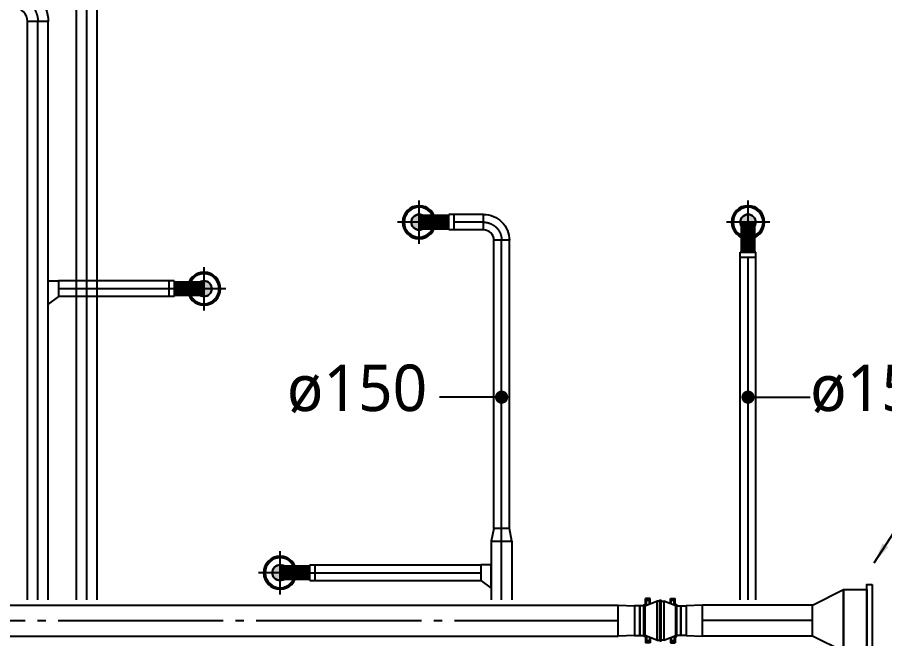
# Model space of a CAD drawing. Header units: millimetres. Extents: x 61566 to 667441, y 0 to 118800.
# Drawn here: x 272941 to 281343, y 60175 to 66196 of the extents above; entities that cross this region are included whole.
import ezdxf

# ---------------------------------------------------------------- set-up
doc = ezdxf.new("R2010")
doc.units = ezdxf.units.MM
doc.header["$LTSCALE"] = 200
doc.linetypes.add('CEN6', pattern=[12, 10, -0.75, 0.5, -0.75])
doc.linetypes.add('CENTER', pattern=[50.8, 31.75, -6.35, 6.35, -6.35])
for name, color, linetype in [('1 OA', 4, 'Continuous'), ('DUCT', 7, 'Continuous'), ('EQ', 11, 'Continuous'), ('LG-DIFF', 30, 'Continuous'), ('TEXT', 3, 'Continuous'), ('환기(RA)', 2, 'Continuous'), ('환기(SA)', 3, 'Continuous')]:
    doc.layers.add(name, color=color, linetype=linetype)
doc.styles.add('GHS_DIM', font='romans.shx', dxfattribs={"width": 0.7, "bigfont": 'ghs.shx'})
doc.styles.add('LG전자', font='malgun.ttf')
doc.dimstyles.new('LEADER50', dxfattribs={"dimscale": 0, "dimtxt": 100, "dimasz": 100, "dimexe": 50, "dimexo": 50, "dimgap": 40, "dimtad": 1, "dimdec": 0, "dimdsep": 46, "dimtxsty": 'GHS_DIM', "dimcen": 2.5, "dimclrd": 1, "dimclre": 1, "dimclrt": 2, "dimadec": 0, "dimazin": 0, "dimtfac": 1, "dimtdec": 0, "dimtofl": 0, "dimtmove": 0, "dimatfit": 3, "dimfxl": 30, "dimtvp": 1, "dimtolj": 1, "dimtzin": 0, "dimarcsym": 0})

# ---------------------------------------------------------------- blocks, each defined once
blk = doc.blocks.new('사류팬 2520CMH-392PA')
at = {"layer": 'EQ', "color": 1}
for p, q in [((-297.5, 215.2), (-342.5, 215.2)), ((-342.5, 146.5), (-342.5, 215.2)), ((-341.6, 146.8), (-341.6, 215.2)), ((-335, 149.4), (-335, 215.2)), ((-314, 196.5), (-326, 196.5)), ((-320, 190.5), (-320, 202.5)), ((-305, 161.3), (-305, 215.2)), ((-298.4, 163.9), (-298.4, 215.2)), ((-297.5, 164.3), (-297.5, 215.2)), ((-102.5, 215.2), (-57.5, 215.2)), ((-102.5, 164.3), (-102.5, 215.2)), ((-101.6, 163.9), (-101.6, 215.2)), ((-95, 161.3), (-95, 215.2)), ((-86, 196.5), (-74, 196.5)), ((-80, 190.5), (-80, 202.5)), ((-65, 149.4), (-65, 215.2)), ((-58.4, 146.8), (-58.4, 215.2)), ((-57.5, 146.5), (-57.5, 215.2)), ((-342.5, -146.5), (-342.5, -215.2)), ((-341.6, -146.8), (-341.6, -215.2)), ((-335, -149.4), (-335, -215.2)), ((-305, -161.3), (-305, -215.2)), ((-298.4, -163.9), (-298.4, -215.2)), ((-297.5, -164.3), (-297.5, -215.2)), ((-102.5, -164.3), (-102.5, -215.2)), ((-101.6, -163.9), (-101.6, -215.2)), ((-95, -161.3), (-95, -215.2)), ((-65, -149.4), (-65, -215.2)), ((-58.4, -146.8), (-58.4, -215.2)), ((-57.5, -146.5), (-57.5, -215.2)), ((-297.5, -215.2), (-342.5, -215.2)), ((-314, -196.5), (-326, -196.5)), ((-320, -190.5), (-320, -202.5)), ((-102.5, -215.2), (-57.5, -215.2)), ((-86, -196.5), (-74, -196.5)), ((-80, -190.5), (-80, -202.5))]:
    blk.add_line(p, q, dxfattribs=at)
at = {"layer": 'EQ'}
for points in [[(-235, 189), (-235, -189), (-348.8, -144), (-348.8, 144), (-235, 189)], [(-235, 189), (-235, -189), (-206.2, -189), (-206.2, 189), (-235, 189)], [(-165, 189), (-165, -189), (-193.8, -189), (-193.8, 189), (-165, 189)], [(-165, 189), (-165, -189), (-51.2, -144), (-51.2, 144), (-165, 189)], [(-400, 144), (-400, -144), (-361.2, -144), (-361.2, 144), (-400, 144)], [(0, 144), (0, -144), (-38.8, -144), (-38.8, 144), (0, 144)]]:
    blk.add_lwpolyline(points, dxfattribs=at)
for points in [[(-206.2, -199), (-206.2, 199), (-193.8, 199), (-193.8, -199)], [(-361.2, -154), (-361.2, 154), (-348.8, 154), (-348.8, -154)], [(-38.8, -154), (-38.8, 154), (-51.2, 154), (-51.2, -154)]]:
    blk.add_lwpolyline(points, close=True, dxfattribs=at)
at = {"layer": 'EQ', "color": 1}
for centre in [(-320, 196.5), (-80, 196.5), (-320, -196.5), (-80, -196.5)]:
    blk.add_circle(centre, 2.81, dxfattribs=at)
blk = doc.blocks.new('A$C40B63A93')
at = {"color": 1}
for p, q in [((210, 420), (210, 0)), ((420, 210), (0, 210))]:
    blk.add_line(p, q, dxfattribs=at)
at = {"color": 0}
for radius in [160, 145, 75]:
    blk.add_circle((210, 210), radius, dxfattribs=at)
blk = doc.blocks.new('ELBOW_90_150')
at = {"layer": 'DUCT', "color": 0}
blk.add_lwpolyline([(175, 250, 0.414214), (-75, 0), (75, 0, -0.414214), (175, 100), (175, 250)], format="xyb", dxfattribs=at)
at = {"layer": 'DUCT', "color": 1, "linetype": 'CENTER'}
blk.add_arc((175, 0), 175, 90, 180, dxfattribs=at)
blk = doc.blocks.new('레듀서1')
at = {"layer": '환기(SA)', "color": 0}
blk.add_lwpolyline([(-23.3, 122.8), (176.7, 122.8), (151.7, 0), (1.7, 0)], close=True, dxfattribs=at)

msp = doc.modelspace()

# ---------------------------------------------------------------- hatches: boundary and pattern name
at = {"layer": 'LG-DIFF'}
h = msp.add_hatch(color=2, dxfattribs=at)
edge = h.paths.add_edge_path()
edge.add_arc((274749, 63566.4), 75, -90, 270, ccw=False)
at = {"layer": '환기(RA)'}
h = msp.add_hatch(color=256, dxfattribs=at)
edge = h.paths.add_edge_path()
edge.add_arc((276832.7, 64211.1), 75, -270, 90, ccw=False)
h = msp.add_hatch(color=256, dxfattribs=at)
edge = h.paths.add_edge_path()
edge.add_arc((275486, 60814), 75, -270, 90, ccw=False)
at = {"layer": '환기(SA)'}
h = msp.add_hatch(color=256, dxfattribs=at)
edge = h.paths.add_edge_path()
edge.add_arc((280019.8, 64211.1), 75, 0, 360, ccw=False)

# ---------------------------------------------------------------- linework, layer by layer
at = {"layer": '1 OA'}
for p, q in [((267575, 60500), (278760, 60500)), ((280645, 60500), (279580, 60500)), ((267575, 60200), (278760, 60200)), ((280645, 60200), (279580, 60200))]:
    msp.add_line(p, q, dxfattribs=at)
at = {"layer": '1 OA', "color": 1, "linetype": 'CEN6', "ltscale": 0.8}
for p, q in [((267575, 60350), (278760, 60350)), ((280645, 60350), (279580, 60350))]:
    msp.add_line(p, q, dxfattribs=at)
at = {"layer": '1 OA', "color": 2}
msp.add_lwpolyline([(281221.2, 60700), (281221.2, 60000), (281171.2, 60000), (281171.2, 60700)], close=True, dxfattribs=at)
at = {"layer": '1 OA'}
for points in [[(280945, 60650), (280945, 60050), (280645, 60200), (280645, 60500), (280945, 60650)], [(281171.2, 60650), (281171.2, 60050), (280945, 60050), (280945, 60650), (281171.2, 60650)]]:
    msp.add_lwpolyline(points, dxfattribs=at)
for points in [[(278920, 60494), (278920, 60206), (278760, 60200), (278760, 60500)], [(279420, 60494), (279420, 60206), (279580, 60200), (279580, 60500)], [(278920, 60494), (278920, 60206), (278970, 60206), (278970, 60494)], [(279420, 60494), (279420, 60206), (279370, 60206), (279370, 60494)]]:
    msp.add_lwpolyline(points, close=True, dxfattribs=at)
at = {"layer": 'LG-DIFF', "color": 2}
for p, q in [((274459.4, 63641.4), (273339.6, 63641.4)), ((274409.4, 63641.4), (274409.4, 63491.4)), ((274459.4, 63641.4), (274459.4, 63491.4)), ((274459.4, 63491.4), (273339.6, 63491.4))]:
    msp.add_line(p, q, dxfattribs=at)
msp.add_lwpolyline([(273239.6, 63641.4), (273339.6, 63641.4), (273339.6, 63491.4), (273239.6, 63416.4)], close=True, dxfattribs=at)
at = {"layer": 'LG-DIFF', "color": 2, "const_width": 150}
msp.add_lwpolyline([(274459.4, 63566.4), (274749, 63566.4)], dxfattribs=at)
at = {"layer": 'LG-DIFF', "color": 2}
msp.add_circle((274749, 63566.4), 75, dxfattribs=at)
at = {"layer": 'TEXT', "color": 1}
for p, q in [((277632.4, 62515.4, 0), (277031.6, 62515.4, 0)), ((280019.8, 62515.4), (280620.7, 62515.4, 0))]:
    msp.add_line(p, q, dxfattribs=at)
at = {"layer": 'TEXT', "color": 1, "const_width": 64, "elevation": 0}
msp.add_lwpolyline([(277632.4, 62547.4, 1), (277632.4, 62483.4, 1)], format="xyb", close=True, dxfattribs=at)
at = {"layer": 'TEXT', "color": 1, "const_width": 64}
msp.add_lwpolyline([(280019.8, 62547.4, -1), (280019.8, 62483.4, -1)], format="xyb", close=True, dxfattribs=at)
at = {"layer": '환기(RA)'}
for p, q in [((273039.6, 60550), (273039.6, 66155.9)), ((273239.6, 60550), (273239.6, 66155.9)), ((277457.4, 64286.1, 0), (277122.3, 64286.1)), ((277122.3, 64136.1), (277122.3, 64286.1)), ((277172.3, 64136.1), (277172.3, 64286.1)), ((277457.4, 64136.1, 0), (277122.3, 64136.1)), ((277557.4, 61243.3, 0), (277557.4, 64036.1, 0)), ((277707.4, 61243.3, 0), (277707.4, 64036.1, 0)), ((277532.4, 61120.5, 0), (277532.4, 60550, 0)), ((277732.4, 61120.5, 0), (277732.4, 60550, 0)), ((275775.6, 60889), (277432.4, 60889, 0)), ((275775.6, 60739), (275775.6, 60889)), ((275825.6, 60739), (275825.6, 60889)), ((275775.6, 60739), (277432.4, 60739, 0))]:
    msp.add_line(p, q, dxfattribs=at)
at = {"layer": '환기(RA)', "const_width": 150}
for points in [[(277122.3, 64211.1), (276832.7, 64211.1)], [(275775.6, 60814), (275486, 60814)]]:
    msp.add_lwpolyline(points, dxfattribs=at)
at = {"layer": '환기(RA)'}
msp.add_lwpolyline([(277532.4, 60889), (277432.4, 60889), (277432.4, 60739), (277532.4, 60664)], close=True, dxfattribs=at)
for centre in [(276832.7, 64211.1), (275486, 60814)]:
    msp.add_circle(centre, 75, dxfattribs=at)
at = {"layer": '환기(SA)'}
for p, q in [((273514.5, 60550), (273514.5, 69612.9)), ((273714.5, 60550), (273714.5, 69612.9)), ((279944.8, 63921.5), (280094.8, 63921.5)), ((279944.8, 60550), (279944.8, 63921.5)), ((279944.8, 63871.5), (280094.8, 63871.5)), ((280094.8, 60550), (280094.8, 63921.5))]:
    msp.add_line(p, q, dxfattribs=at)
at = {"layer": '환기(SA)', "color": 1, "linetype": 'CENTER'}
for p, q in [((273614.5, 60550), (273614.5, 69612.9)), ((273139.6, 60550), (273139.6, 66155.9)), ((277457.4, 64211.1, 0), (277172.3, 64211.1)), ((277632.4, 60550, 0), (277632.4, 64036.1, 0)), ((280019.8, 60550), (280019.8, 63871.5)), ((274459.4, 63566.4), (273339.6, 63566.4)), ((275775.6, 60814), (277432.4, 60814, 0))]:
    msp.add_line(p, q, dxfattribs=at)
at = {"layer": '환기(SA)', "const_width": 150}
msp.add_lwpolyline([(280019.8, 63921.5), (280019.8, 64211.1)], dxfattribs=at)
at = {"layer": '환기(SA)'}
msp.add_circle((280019.8, 64211.1), 75, dxfattribs=at)

# ---------------------------------------------------------------- block references
msp.add_blockref('사류팬 2520CMH-392PA', (279370, 60350))
at = {"layer": 'LG-DIFF', "color": 2, "xscale": -1.333333333333333, "yscale": 1.333333333333333, "zscale": 1.333333333333333}
msp.add_blockref('ELBOW_90_150', (273139.6, 66155.9), dxfattribs=at)
at = {"layer": 'LG-DIFF', "color": 2, "xscale": -1, "rotation": 180}
for p in [(276622.7, 64421.1), (274539, 63776.4), (275276, 61024)]:
    msp.add_blockref('A$C40B63A93', p, dxfattribs=at)
at = {"layer": '환기(RA)', "xscale": -1}
msp.add_blockref('ELBOW_90_150', (277632.4, 64036.1, 0), dxfattribs=at)
at = {"layer": '환기(RA)', "xscale": -1, "rotation": 180}
msp.add_blockref('레듀서1', (277555.7, 61243.3, 0), dxfattribs=at)
at = {"layer": '환기(SA)', "xscale": -1, "rotation": 180}
msp.add_blockref('A$C40B63A93', (279809.8, 64421.1), dxfattribs=at)

# ---------------------------------------------------------------- texts
at = {"layer": 'TEXT', "color": 2, "style": 'LG전자'}
for p in [(275551.4, 62380.7, 0), (280621.2, 62380.7, 0)]:
    msp.add_text('ø150', height=450, dxfattribs=at).set_placement(p)

# ---------------------------------------------------------------- leaders
at = {"color": 30}
msp.add_leader([(281242.3, 60911.3), (282987.2, 63620), (283500.8, 63620)], dimstyle='LEADER50', override={"dimscale": 1, "dimasz": 200, "dimtad": 0, "dimfxl": 0.0625}, dxfattribs=at)

doc.saveas('drawing.dxf')
